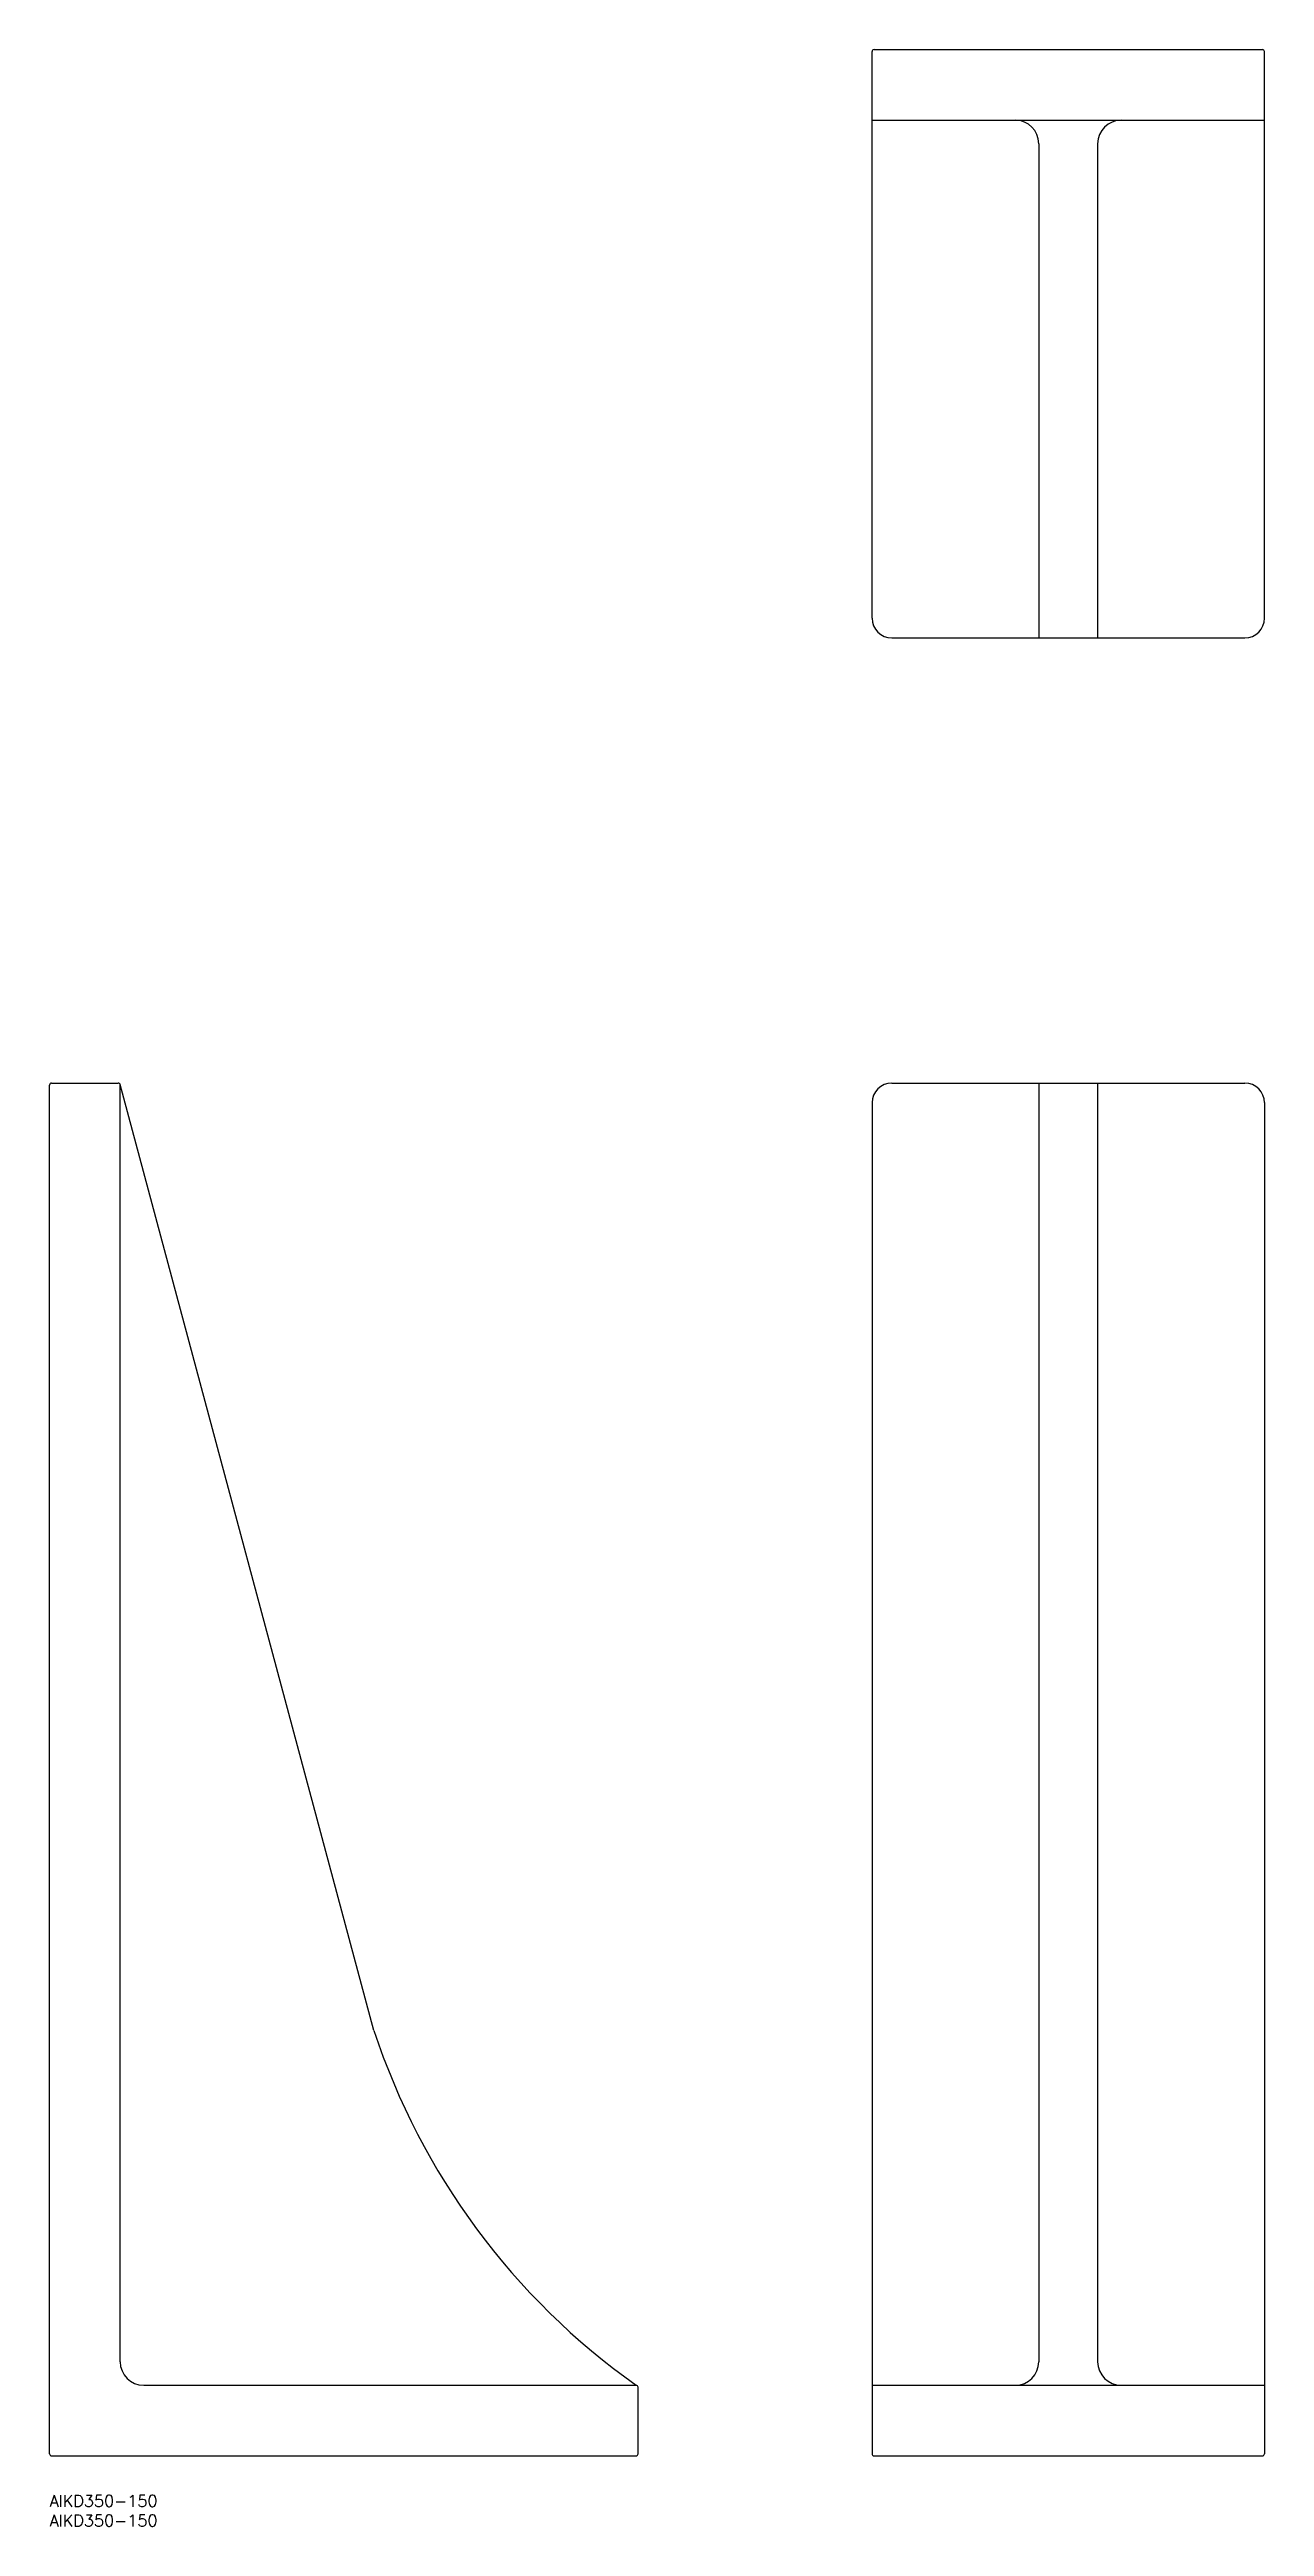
# Model space of a CAD drawing. Extents: x 0 to 310, y -8 to 623.
import ezdxf

# ---------------------------------------------------------------- set-up
doc = ezdxf.new("R2010")
doc.units = 0
doc.header["$LTSCALE"] = 0.5
doc.layers.get('0').update_dxf_attribs({"linetype": 'CONTINUOUS'})
doc.layers.add('MSM_CONTINUOUS', color=7, linetype='CONTINUOUS')
doc.layers.add('MSM_PART_NUMBER', color=7, linetype='CONTINUOUS')
doc.styles.get("Standard").update_dxf_attribs({"font": 'txt.shx', "height": 6, "bigfont": 'bigfont.shx'})

# ---------------------------------------------------------------- blocks, each defined once
blk = doc.blocks.new('*U16')
at = {"layer": 'MSM_PART_NUMBER'}
blk.add_text('AIKD350-150', height=3, dxfattribs=at).set_placement((0, -3))
blk = doc.blocks.new('*U17')
at = {"layer": 'MSM_PART_NUMBER'}
blk.add_text('AIKD350-150', height=3, dxfattribs=at).set_placement((0, -8))

msp = doc.modelspace()

# ---------------------------------------------------------------- linework, layer by layer
at = {"color": 7, "linetype": 'CONTINUOUS'}
msp.add_arc((253.62, 174.83), 180, 198.24993, 234.66053, dxfattribs=at)
at = {"layer": 'MSM_CONTINUOUS'}
for p, q in [((209.62, 478.49), (209.62, 622.99)), ((210.12, 623.49), (309.12, 623.49)), ((309.62, 478.49), (309.62, 622.99)), ((209.62, 605.49), (309.62, 605.49)), ((252.12, 599.49), (252.12, 473.49)), ((267.12, 599.49), (267.12, 473.49)), ((214.62, 473.49), (304.62, 473.49)), ((0.5, 360), (17.5, 360)), ((214.62, 360), (304.62, 360)), ((252.12, 360), (252.12, 34)), ((267.12, 360), (267.12, 34)), ((0, 10.5), (0, 359.5)), ((82.67, 118.46), (17.98, 359.63)), ((18, 34), (18, 359.5)), ((209.62, 355), (209.62, 10.5)), ((309.62, 355), (309.62, 10.5)), ((24, 28), (149.5, 28)), ((150, 10.5), (150, 27.5)), ((209.62, 28), (309.62, 28)), ((0.5, 10), (149.5, 10)), ((210.12, 10), (309.12, 10))]:
    msp.add_line(p, q, dxfattribs=at)
for centre, radius, start, end in [((210.12, 622.99), 0.5, 90, 180), ((309.12, 622.99), 0.5, 0, 90), ((246.12, 599.49), 6, 0, 90), ((273.12, 599.49), 6, 90, 180), ((214.62, 478.49), 5, 180, 270), ((304.62, 478.49), 5, 270, 0), ((0.5, 359.5), 0.5, 90, 180), ((17.5, 359.5), 0.5, 0, 90), ((214.62, 355), 5, 90, 180), ((304.62, 355), 5, 0, 90), ((24, 34), 6, 180, 270), ((246.12, 34), 6, 270, 0), ((273.12, 34), 6, 180, 270), ((149.5, 27.5), 0.5, 0, 90), ((0.5, 10.5), 0.5, 180, 270), ((149.5, 10.5), 0.5, 270, 0), ((210.12, 10.5), 0.5, 180, 270), ((309.12, 10.5), 0.5, 270, 0)]:
    msp.add_arc(centre, radius, start, end, dxfattribs=at)

# ---------------------------------------------------------------- block references
for name in ['*U16', '*U17']:
    msp.add_blockref(name, (0, 0), dxfattribs=at)

doc.saveas('drawing.dxf')
